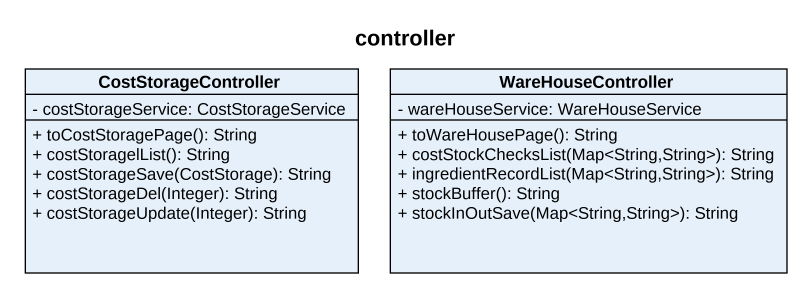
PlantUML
@startuml
title controller
hide circle
hide empty members
skinparam classAttributeIconSize 0
class CostStorageController {
  - costStorageService: CostStorageService
  + toCostStoragePage(): String
  + costStoragelList(): String
  + costStorageSave(CostStorage): String
  + costStorageDel(Integer): String
  + costStorageUpdate(Integer): String
}
class WareHouseController {
  - wareHouseService: WareHouseService
  + toWareHousePage(): String
  + costStockChecksList(Map<String,String>): String
  + ingredientRecordList(Map<String,String>): String
  + stockBuffer(): String
  + stockInOutSave(Map<String,String>): String
}
@enduml
